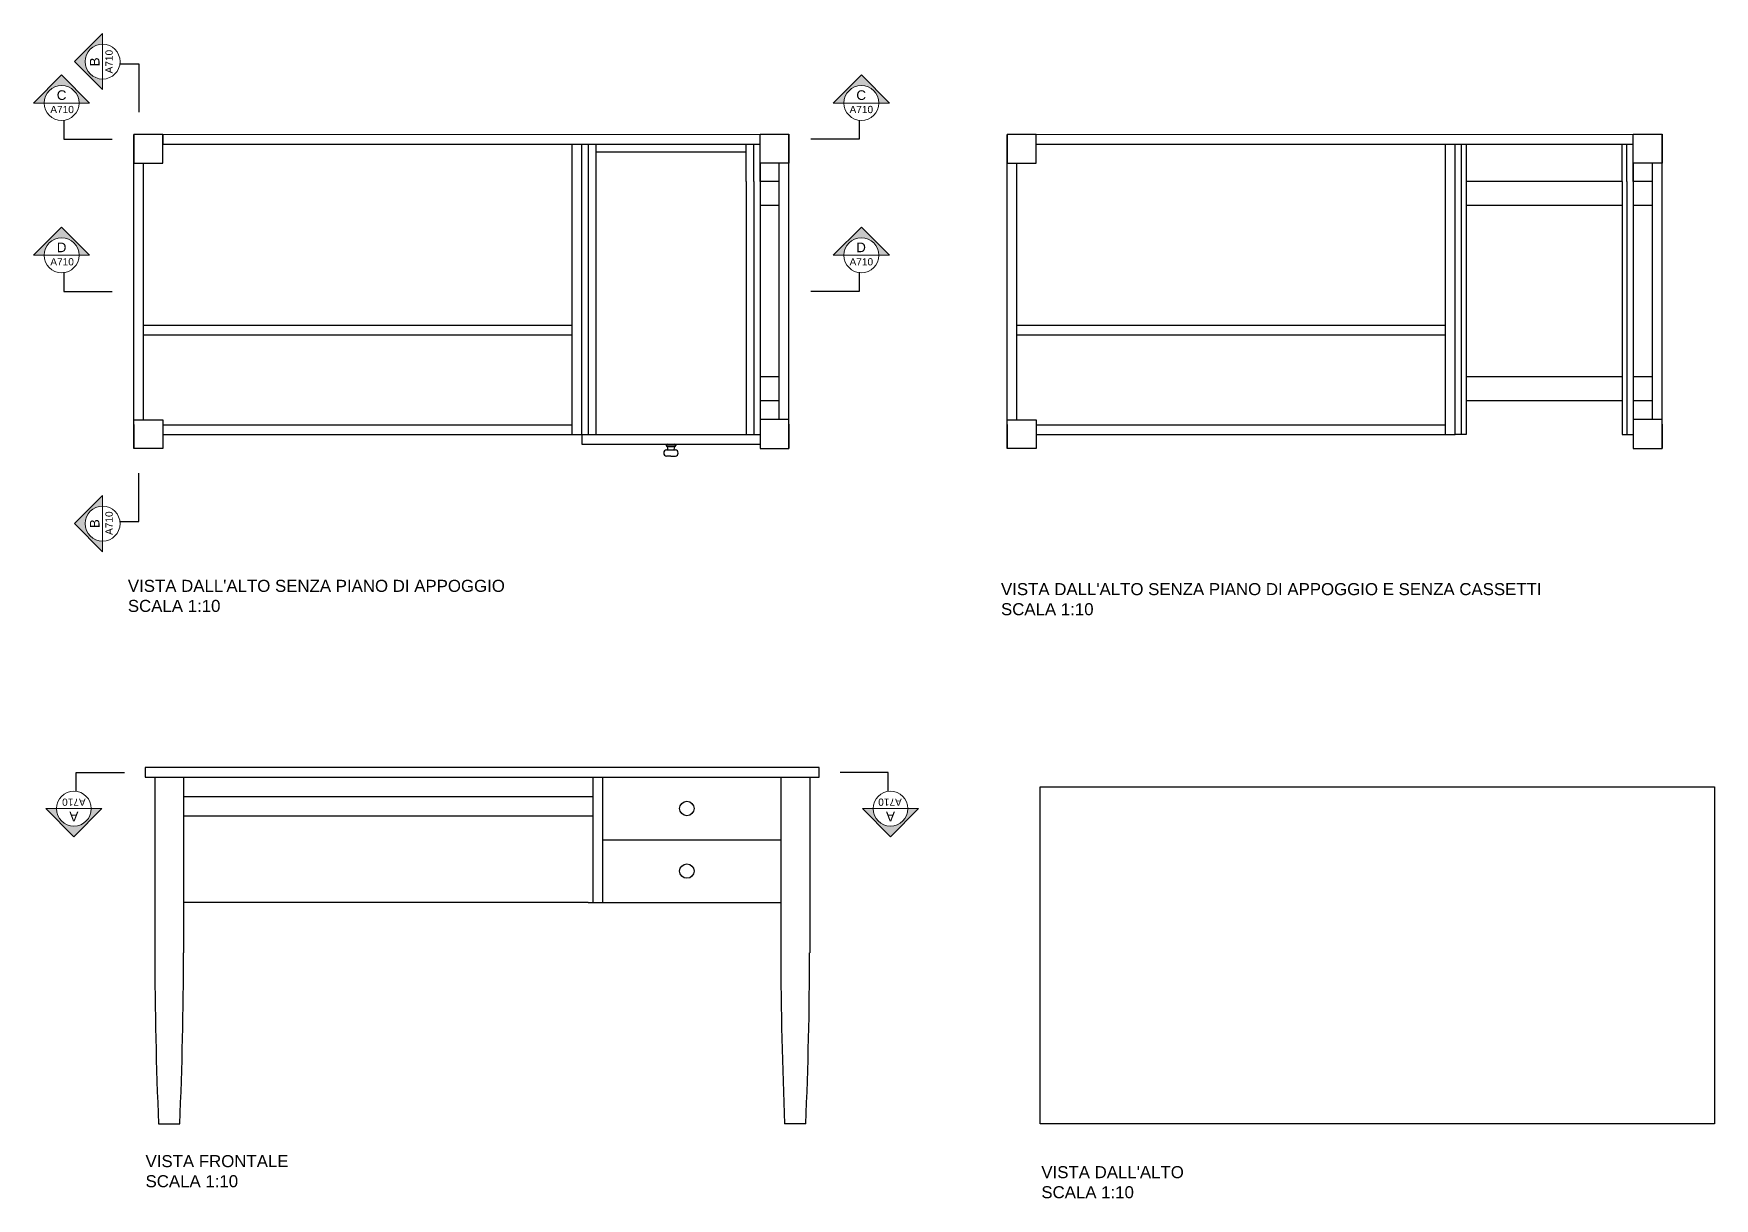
# Model space of a CAD drawing. Header units: millimetres. Extents: x 233 to 6102, y 2 to 2508.
# Drawn here: x 4351 to 4700, y 2266.5 to 2508.5 of the extents above; entities that cross this region are included whole.
import ezdxf
from ezdxf.enums import TextEntityAlignment as Align

# ---------------------------------------------------------------- set-up
doc = ezdxf.new("R2010")
doc.units = ezdxf.units.MM
doc.layers.add('A-ANNO-SYMB', color=202, linetype='Continuous', lineweight=18)
for name, color, linetype in [('ALTRE LINEE', 70, 'Continuous'), ('G-ANNO-GEOMETRY', 7, 'Continuous'), ('SIMBOLI', 201, 'Continuous')]:
    doc.layers.add(name, color=color, linetype=linetype)
doc.styles.add('ARIAL', font='arial.ttf')
doc.styles.get("Standard").update_dxf_attribs({"font": 'arial.ttf'})

# ---------------------------------------------------------------- blocks, each defined once
blk = doc.blocks.new('SYMBOL')
at = {"layer": 'A-ANNO-SYMB', "linetype": 'Continuous', "lineweight": 20}
h = blk.add_hatch(color=256, dxfattribs=at)
h.dxf.hatch_style = 1
h.paths.add_polyline_path([(11.206, 4.948), (11.316, 4.948, -1), (11.678, 4.948), (11.788, 4.948), (11.497, 5.241)])
at = {"linetype": 'Continuous', "lineweight": 20}
blk.add_line((11.316, 4.948), (11.678, 4.948), dxfattribs=at)
at = {"layer": 'A-ANNO-SYMB', "linetype": 'Continuous', "lineweight": 20}
for p, q in [((11.206, 4.948), (11.497, 5.241)), ((11.788, 4.948), (11.497, 5.241)), ((11.316, 4.948), (11.206, 4.948)), ((11.678, 4.948), (11.788, 4.948))]:
    blk.add_line(p, q, dxfattribs=at)
blk.add_circle((11.497, 4.948), 0.181, dxfattribs=at)
for tag, p in [('TAVOLA', (11.497, 5.08)), ('SEZIONE', (11.497, 4.918))]:
    blk.add_attdef(tag, text='', height=0.1, dxfattribs=at).set_placement(p, align=Align.TOP_CENTER)

msp = doc.modelspace()

# ---------------------------------------------------------------- linework, layer by layer
at = {"layer": 'ALTRE LINEE'}
for p, q in [((4371.82, 2482.5), (4371.82, 2487.53)), ((4377.82, 2487.53), (4501.82, 2487.58)), ((4377.82, 2487.53), (4377.82, 2485.53)), ((4377.82, 2485.53), (4501.82, 2485.53)), ((4462.82, 2425.21), (4462.82, 2485.53)), ((4464.82, 2425.21), (4464.82, 2485.53)), ((4466.12, 2485.53), (4466.12, 2477.74)), ((4467.72, 2485.53), (4467.72, 2477.74)), ((4498.92, 2477.74), (4498.92, 2485.53)), ((4500.52, 2477.74), (4500.52, 2485.53)), ((4507.82, 2482.55), (4507.82, 2487.58)), ((4553.14, 2482.5), (4553.14, 2487.53)), ((4559.14, 2487.53), (4683.14, 2487.58)), ((4559.14, 2485.53), (4683.14, 2485.53)), ((4644.14, 2425.21), (4644.14, 2485.53)), ((4646.14, 2425.21), (4646.14, 2485.53)), ((4647.44, 2485.53), (4647.44, 2477.74)), ((4648.44, 2485.53), (4648.44, 2477.74)), ((4680.84, 2477.74), (4680.84, 2485.53)), ((4681.84, 2477.74), (4681.84, 2485.53)), ((4689.14, 2482.55), (4689.14, 2487.58)), ((4371.82, 2427.21), (4371.82, 2482.5)), ((4467.72, 2483.93), (4498.92, 2483.93)), ((4501.82, 2481.58), (4501.82, 2428.33)), ((4501.82, 2477.74), (4501.82, 2481.58)), ((4505.82, 2428.33), (4505.82, 2481.58)), ((4507.82, 2427.26), (4507.82, 2482.55)), ((4553.14, 2427.21), (4553.14, 2482.5)), ((4683.14, 2481.58), (4683.14, 2428.33)), ((4683.14, 2477.74), (4683.14, 2481.58)), ((4687.14, 2428.33), (4687.14, 2481.58)), ((4689.14, 2427.26), (4689.14, 2482.55)), ((4373.82, 2428.28), (4373.82, 2481.53)), ((4555.14, 2428.28), (4555.14, 2481.53)), ((4466.12, 2477.74), (4466.12, 2432.17)), ((4467.72, 2477.74), (4467.72, 2432.17)), ((4498.92, 2477.74), (4498.92, 2432.17)), ((4500.52, 2477.74), (4500.52, 2432.17)), ((4505.82, 2477.74), (4501.82, 2477.74)), ((4647.44, 2477.74), (4647.44, 2432.17)), ((4680.84, 2477.74), (4648.44, 2477.74)), ((4648.44, 2477.74), (4648.44, 2432.17)), ((4680.84, 2477.74), (4680.84, 2432.17)), ((4681.84, 2477.74), (4681.84, 2432.17)), ((4687.14, 2477.74), (4683.14, 2477.74)), ((4501.82, 2472.74), (4501.82, 2437.17)), ((4505.82, 2472.74), (4501.82, 2472.74)), ((4680.84, 2472.74), (4648.44, 2472.74)), ((4683.14, 2472.74), (4683.14, 2437.17)), ((4687.14, 2472.74), (4683.14, 2472.74)), ((4373.82, 2447.9), (4462.82, 2447.9)), ((4555.14, 2447.9), (4644.14, 2447.9)), ((4373.82, 2445.9), (4462.82, 2445.9)), ((4555.14, 2445.9), (4644.14, 2445.9)), ((4505.82, 2437.17), (4501.82, 2437.17)), ((4680.84, 2437.17), (4648.44, 2437.17)), ((4687.14, 2437.17), (4683.14, 2437.17)), ((4466.12, 2432.17), (4466.12, 2425.21)), ((4467.72, 2432.17), (4467.72, 2425.21)), ((4498.92, 2432.17), (4498.92, 2425.21)), ((4500.52, 2432.17), (4500.52, 2425.21)), ((4501.82, 2432.17), (4501.82, 2428.33)), ((4505.82, 2432.17), (4501.82, 2432.17)), ((4647.44, 2432.17), (4647.44, 2425.21)), ((4680.84, 2432.17), (4648.44, 2432.17)), ((4648.44, 2432.17), (4648.44, 2425.21)), ((4680.84, 2432.17), (4680.84, 2425.21)), ((4681.84, 2432.17), (4681.84, 2425.21)), ((4683.14, 2432.17), (4683.14, 2428.33)), ((4687.14, 2432.17), (4683.14, 2432.17)), ((4371.82, 2427.31), (4371.82, 2422.28)), ((4377.82, 2427.21), (4462.82, 2427.21)), ((4507.82, 2427.36), (4507.82, 2422.33)), ((4553.14, 2427.31), (4553.14, 2422.28)), ((4559.14, 2427.21), (4644.14, 2427.21)), ((4689.14, 2427.36), (4689.14, 2422.33)), ((4377.82, 2425.21), (4462.82, 2425.21)), ((4462.82, 2425.21), (4464.82, 2425.21)), ((4464.82, 2425.21), (4501.82, 2425.21)), ((4464.82, 2425.21), (4464.82, 2423.21)), ((4464.82, 2423.21), (4501.82, 2423.21)), ((4482.32, 2423.01), (4482.32, 2422.91)), ((4484.32, 2422.96), (4482.32, 2422.96)), ((4482.52, 2422.71), (4484.12, 2422.71)), ((4484.32, 2422.91), (4484.32, 2423.01)), ((4484.32, 2423.01), (4484.32, 2422.91)), ((4559.14, 2425.21), (4644.14, 2425.21)), ((4644.14, 2425.21), (4646.14, 2425.21)), ((4648.44, 2425.21), (4646.14, 2425.21)), ((4680.84, 2425.21), (4683.14, 2425.21)), ((4482.39, 2422.01), (4484.26, 2422.01)), ((4483.32, 2420.71), (4482.39, 2420.71)), ((4482.71, 2422.12), (4482.71, 2422.01)), ((4483.32, 2420.71), (4484.26, 2420.71)), ((4483.94, 2422.12), (4483.94, 2422.01)), ((4514.13, 2356.02), (4374.13, 2356.02)), ((4374.13, 2356.02), (4374.13, 2354.02)), ((4374.13, 2356.02), (4374.13, 2354.02)), ((4374.13, 2356.02), (4374.13, 2354.02)), ((4514.13, 2354.02), (4514.13, 2356.02)), ((4374.13, 2354.02), (4514.13, 2354.02)), ((4376.13, 2354.02), (4376.13, 2317.52)), ((4382.13, 2354.02), (4382.13, 2317.52)), ((4382.13, 2353.52), (4382.13, 2347.02)), ((4467.13, 2354.02), (4467.13, 2328.02)), ((4469.13, 2354.02), (4469.13, 2328.02)), ((4506.13, 2354.02), (4506.13, 2317.52)), ((4512.13, 2354.02), (4512.13, 2317.52)), ((4382.13, 2350.02), (4467.13, 2350.02)), ((4560, 2352.02), (4700, 2352.02)), ((4560, 2282.02), (4560, 2352.02)), ((4700, 2352.02), (4700, 2282.02)), ((4382.13, 2346.02), (4467.13, 2346.02)), ((4469.13, 2341.02), (4506.13, 2341.02)), ((4466.13, 2328.02), (4382.13, 2328.02)), ((4466.13, 2328.02), (4506.13, 2328.02)), ((4376.93, 2282.02), (4381.33, 2282.02)), ((4511.33, 2282.02), (4506.93, 2282.02)), ((4700, 2282.02), (4560, 2282.02))]:
    msp.add_line(p, q, dxfattribs=at)
for points in [[(4371.82, 2481.53), (4377.82, 2481.53), (4377.82, 2487.53), (4371.82, 2487.53), (4371.82, 2481.53)], [(4507.82, 2481.58), (4501.82, 2481.58), (4501.82, 2487.58), (4507.82, 2487.58), (4507.82, 2481.58)], [(4553.14, 2481.53), (4559.14, 2481.53), (4559.14, 2487.53), (4553.14, 2487.53), (4553.14, 2481.53)], [(4689.14, 2481.58), (4683.14, 2481.58), (4683.14, 2487.58), (4689.14, 2487.58), (4689.14, 2481.58)], [(4371.82, 2428.28), (4377.82, 2428.28), (4377.82, 2422.28), (4371.82, 2422.28), (4371.82, 2428.28)], [(4507.82, 2428.33), (4501.82, 2428.33), (4501.82, 2422.33), (4507.82, 2422.33), (4507.82, 2428.33)], [(4553.14, 2428.28), (4559.14, 2428.28), (4559.14, 2422.28), (4553.14, 2422.28), (4553.14, 2428.28)], [(4689.14, 2428.33), (4683.14, 2428.33), (4683.14, 2422.33), (4689.14, 2422.33), (4689.14, 2428.33)]]:
    msp.add_lwpolyline(points, dxfattribs=at)
for centre in [(4486.63, 2347.52), (4486.63, 2334.52)]:
    msp.add_circle(centre, 1.5, dxfattribs=at)
for centre, radius, start, end in [((4482.52, 2423.01), 0.2, 90, 180), ((4482.52, 2422.91), 0.2, 180, 270), ((4482.4, 2422.53), 0.2, 28.9875, 72.0104), ((4481.64, 2422.1), 1.07, 358.9617, 28.9875), ((4485.01, 2422.1), 1.07, 151.0125, 181.0383), ((4484.25, 2422.53), 0.2, 107.9896, 151.0125), ((4484.12, 2423.01), 0.2, 0, 90), ((4484.12, 2422.91), 0.2, 270, 0), ((4482.48, 2421.36), 0.657, 98.1712, 261.8288), ((4484.17, 2421.36), 0.657, 278.1712, 81.8288), ((5271.68, 2319.94), 895.56, 180.15499, 182.42692), ((3486.57, 2319.94), 895.56, 357.57308, 359.84501), ((5401.68, 2319.94), 895.56, 180.15499, 182.42692), ((3616.57, 2319.94), 895.56, 357.57308, 359.84501)]:
    msp.add_arc(centre, radius, start, end, dxfattribs=at)
at = {"layer": 'SIMBOLI'}
for p, q in [((4368.83, 2502.19), (4372.83, 2502.19)), ((4372.83, 2502.19), (4372.82, 2492.19)), ((4357.26, 2490.52), (4357.26, 2486.52)), ((4522.39, 2490.52), (4522.38, 2486.52)), ((4357.26, 2486.52), (4367.26, 2486.53)), ((4522.38, 2486.52), (4512.38, 2486.53)), ((4357.26, 2458.89), (4357.26, 2454.89)), ((4522.39, 2458.89), (4522.38, 2454.89)), ((4357.26, 2454.89), (4367.26, 2454.9)), ((4522.38, 2454.89), (4512.38, 2454.9)), ((4372.83, 2407.16), (4372.82, 2417.16)), ((4368.83, 2407.16), (4372.83, 2407.16)), ((4359.81, 2351.03), (4359.82, 2355.03)), ((4359.82, 2355.03), (4369.82, 2355.02)), ((4528.43, 2355.03), (4518.43, 2355.02)), ((4528.44, 2351.03), (4528.43, 2355.03))]:
    msp.add_line(p, q, dxfattribs=at)

# ---------------------------------------------------------------- block references
at = {"layer": 'SIMBOLI', "linetype": 'Continuous', "lineweight": 20}
ref = msp.add_blockref('SYMBOL', (4464.26, 2272.72), dxfattribs=dict(at, xscale=20, yscale=20, zscale=20, rotation=90.00000000000001))
ref.add_attrib('SEZIONE', 'B', dxfattribs={"layer": '0', "linetype": 'Continuous', "lineweight": 20, "height": 2, "rotation": 90, "style": 'ARIAL'}).set_placement((4362.66, 2502.6), align=Align.TOP_CENTER)
ref.add_attrib('TAVOLA', 'A710', dxfattribs={"layer": '0', "linetype": 'Continuous', "lineweight": 20, "height": 1.5, "rotation": 90, "style": 'ARIAL'}).set_placement((4365.89, 2502.66), align=Align.TOP_CENTER)
ref = msp.add_blockref('SYMBOL', (4586.73, 2395.1), dxfattribs=dict(at, xscale=-20, yscale=20, zscale=20))
ref.add_attrib('SEZIONE', 'C', dxfattribs={"layer": '0', "linetype": 'Continuous', "lineweight": 20, "height": 2, "style": 'ARIAL'}).set_placement((4356.79, 2496.7), align=Align.TOP_CENTER)
ref.add_attrib('TAVOLA', 'A710', dxfattribs={"layer": '0', "linetype": 'Continuous', "lineweight": 20, "height": 1.5, "style": 'ARIAL'}).set_placement((4356.89, 2493.46), align=Align.TOP_CENTER)
ref = msp.add_blockref('SYMBOL', (4292.92, 2395.1), dxfattribs=dict(at, xscale=20, yscale=20, zscale=20))
ref.add_attrib('SEZIONE', 'C', dxfattribs={"layer": '0', "linetype": 'Continuous', "lineweight": 20, "height": 2, "style": 'ARIAL'}).set_placement((4522.83, 2496.7), align=Align.TOP_CENTER)
ref.add_attrib('TAVOLA', 'A710', dxfattribs={"layer": '0', "linetype": 'Continuous', "lineweight": 20, "height": 1.5, "style": 'ARIAL'}).set_placement((4522.86, 2493.46), align=Align.TOP_CENTER)
ref = msp.add_blockref('SYMBOL', (4586.73, 2363.47), dxfattribs=dict(at, xscale=-20, yscale=20, zscale=20))
ref.add_attrib('SEZIONE', 'D', dxfattribs={"layer": '0', "linetype": 'Continuous', "lineweight": 20, "height": 2, "style": 'ARIAL'}).set_placement((4356.79, 2465.07), align=Align.TOP_CENTER)
ref.add_attrib('TAVOLA', 'A710', dxfattribs={"layer": '0', "linetype": 'Continuous', "lineweight": 20, "height": 1.5, "style": 'ARIAL'}).set_placement((4356.89, 2461.83), align=Align.TOP_CENTER)
ref = msp.add_blockref('SYMBOL', (4292.92, 2363.47), dxfattribs=dict(at, xscale=20, yscale=20, zscale=20))
ref.add_attrib('SEZIONE', 'D', dxfattribs={"layer": '0', "linetype": 'Continuous', "lineweight": 20, "height": 2, "style": 'ARIAL'}).set_placement((4522.79, 2465.07), align=Align.TOP_CENTER)
ref.add_attrib('TAVOLA', 'A710', dxfattribs={"layer": '0', "linetype": 'Continuous', "lineweight": 20, "height": 1.5, "style": 'ARIAL'}).set_placement((4522.86, 2461.83), align=Align.TOP_CENTER)
ref = msp.add_blockref('SYMBOL', (4464.26, 2636.63), dxfattribs=dict(at, xscale=-20, yscale=20, zscale=20, rotation=90))
ref.add_attrib('SEZIONE', 'B', dxfattribs={"layer": '0', "linetype": 'Continuous', "lineweight": 20, "height": 2, "rotation": 90, "style": 'ARIAL'}).set_placement((4362.66, 2406.69), align=Align.TOP_CENTER)
ref.add_attrib('TAVOLA', 'A710', dxfattribs={"layer": '0', "linetype": 'Continuous', "lineweight": 20, "height": 1.5, "rotation": 90, "style": 'ARIAL'}).set_placement((4365.89, 2406.79), align=Align.TOP_CENTER)
ref = msp.add_blockref('SYMBOL', (4589.28, 2446.45), dxfattribs=dict(at, xscale=20, yscale=20, zscale=20, rotation=180))
ref.add_attrib('SEZIONE', 'A', dxfattribs={"layer": '0', "linetype": 'Continuous', "lineweight": 20, "height": 2, "rotation": 180, "style": 'ARIAL'}).set_placement((4359.34, 2344.85), align=Align.TOP_CENTER)
ref.add_attrib('TAVOLA', 'A710', dxfattribs={"layer": '0', "linetype": 'Continuous', "lineweight": 20, "height": 1.5, "rotation": 180, "style": 'ARIAL'}).set_placement((4359.34, 2348.09), align=Align.TOP_CENTER)
ref = msp.add_blockref('SYMBOL', (4298.97, 2446.45), dxfattribs=dict(at, xscale=-20, yscale=20, zscale=20, rotation=180))
ref.add_attrib('SEZIONE', 'A', dxfattribs={"layer": '0', "linetype": 'Continuous', "lineweight": 20, "height": 2, "rotation": 180, "style": 'ARIAL'}).set_placement((4528.91, 2344.85), align=Align.TOP_CENTER)
ref.add_attrib('TAVOLA', 'A710', dxfattribs={"layer": '0', "linetype": 'Continuous', "lineweight": 20, "height": 1.5, "rotation": 180, "style": 'ARIAL'}).set_placement((4528.81, 2348.09), align=Align.TOP_CENTER)

# ---------------------------------------------------------------- texts
at = {"layer": 'G-ANNO-GEOMETRY', "lineweight": -3, "char_height": 2.5, "attachment_point": 1}
for s, width, heights, insert in [("VISTA DALL'ALTO SENZA PIANO DI APPOGGIO \\PSCALA 1:10", 103.3026, [14.87], (4370.55, 2395.02)), ("VISTA DALL'ALTO SENZA PIANO DI APPOGGIO E SENZA CASSETTI \\PSCALA 1:10", 142.0443, [8.9], (4551.86, 2394.34)), ('VISTA FRONTALE \\PSCALA 1:10', 82.8, [21.67], (4374.22, 2275.53)), ("VISTA DALL'ALTO \\PSCALA 1:10", 93.5276, [12.88], (4560.24, 2273.24))]:
    msp.add_mtext_dynamic_manual_height_columns(s, width=width, gutter_width=12.5, heights=heights, dxfattribs=dict(at, insert=insert))

doc.saveas('drawing.dxf')
